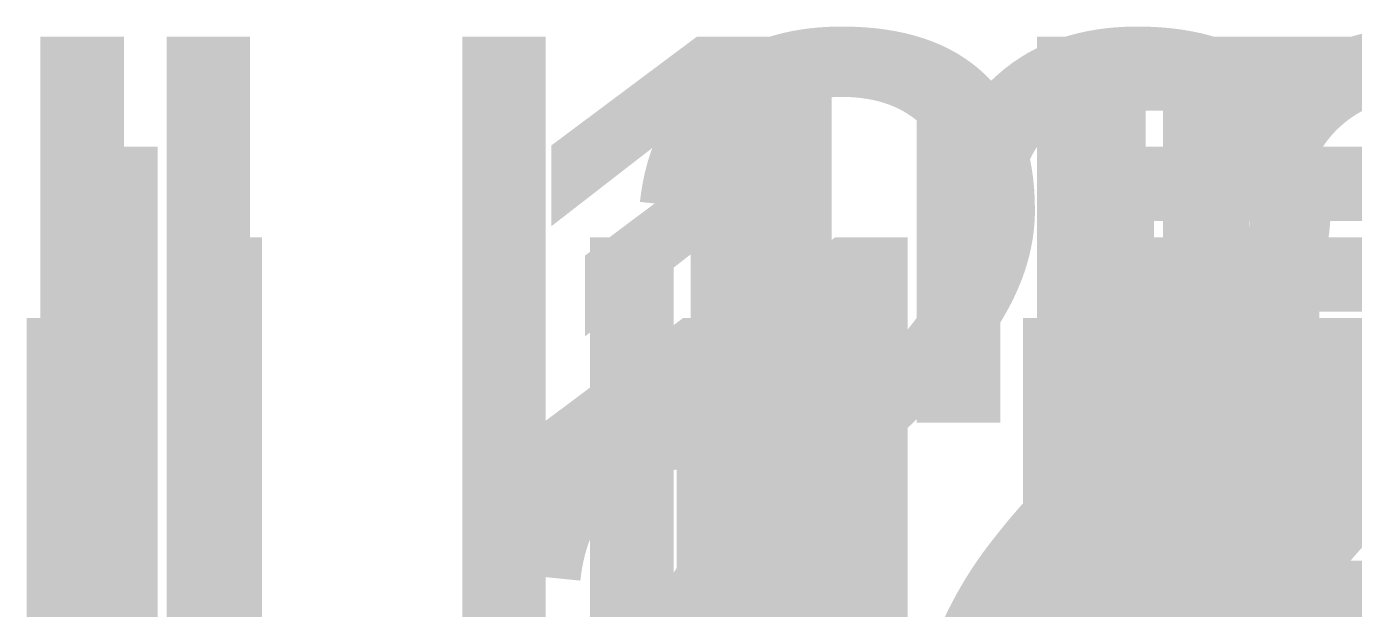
# Model space of a CAD drawing. Header units: inches. Extents: x -252 to 449, y -12 to 800.
# Drawn here: x -235.3 to 2.3, y 695.5 to 799.8 of the extents above; entities that cross this region are included whole.
import ezdxf

# ---------------------------------------------------------------- set-up
doc = ezdxf.new("R2010")
doc.units = ezdxf.units.IN
doc.header["$MEASUREMENT"] = 0

msp = doc.modelspace()

# ---------------------------------------------------------------- texts
at = {"layer": 'R2t'}
for s, p in [('L2R4', (-44.52, 673.97, 132.02)), ('L2R3', (-63, 670, 322.79))]:
    msp.add_text(s, height=120, dxfattribs=at).set_placement(p)
at = {"layer": 'W1t'}
for s, p in [('L1F2', (-246, 678, 111.94)), ('L1F1', (-240, 658.25, 111.94)), ('L1F6', (-52.24, 642, 111.94)), ('L1F4', (-221.31, 642, 111.94)), ('L1F5', (-147.56, 642, 111.94)), ('L1F3', (-248.5, 627.57, 111.94))]:
    msp.add_text(s, height=120, dxfattribs=at).set_placement(p)
at = {"layer": 'W2t'}
for s, p in [('L2F1', (-223.41, 678, 278.93)), ('L2F2', (-170.45, 678, 312.98)), ('L2F3', (-119.26, 678, 322.79)), ('L2F4', (-89.04, 668.53, 296.99)), ('L2F5', (-44.48, 666, 296.87)), ('L2F22', (-248.5, 611.61, 233.91)), ('L2F24', (-89.04, 608.85, 233.91))]:
    msp.add_text(s, height=120, dxfattribs=at).set_placement(p)

doc.saveas('drawing.dxf')
